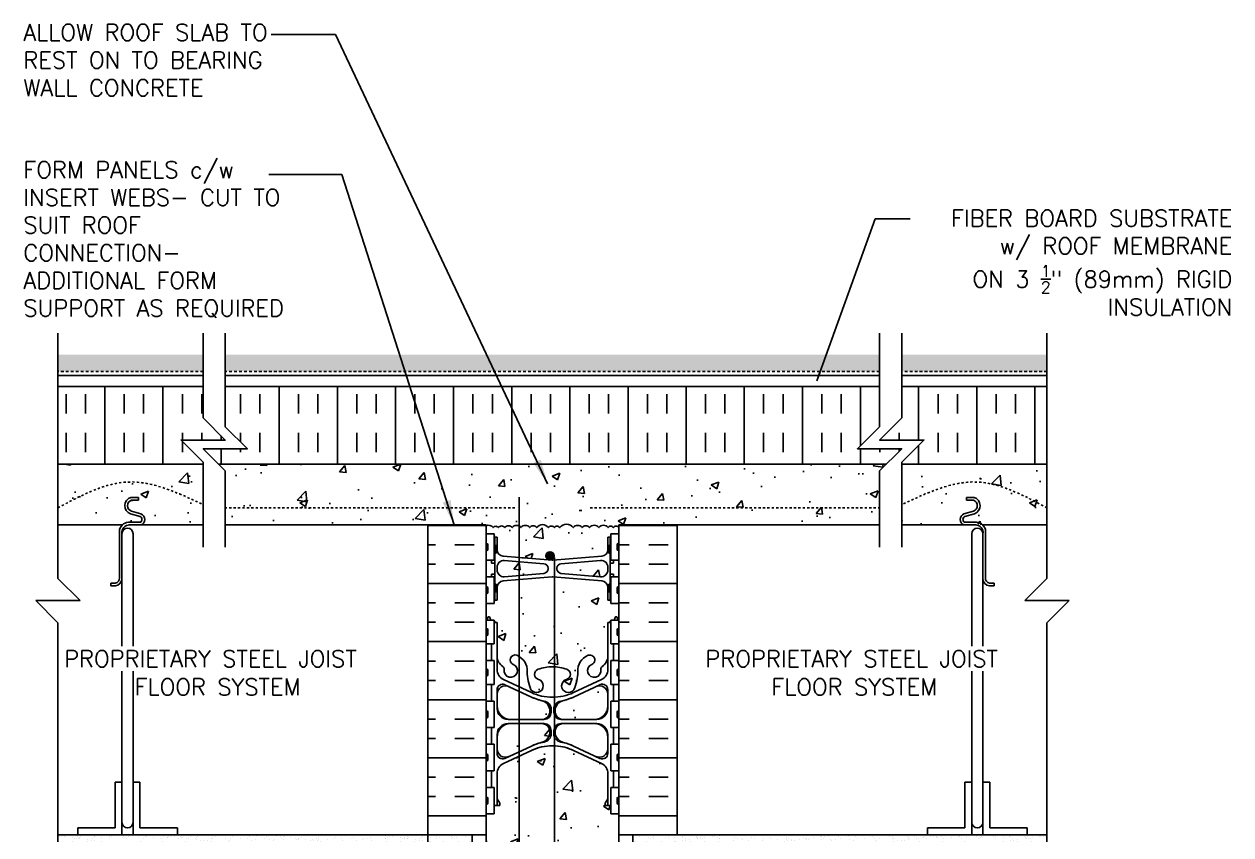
# Model space of a CAD drawing. Header units: inches. Extents: x 97.2 to 151.8, y 83.5 to 162.2.
# Drawn here: x 97.2 to 151.7, y 125.6 to 162.2 of the extents above; entities that cross this region are included whole.
import ezdxf
from ezdxf.enums import TextEntityAlignment as Align

# ---------------------------------------------------------------- set-up
doc = ezdxf.new("R2010")
doc.units = ezdxf.units.IN
doc.header["$LTSCALE"] = 0.5
doc.header["$MEASUREMENT"] = 0
doc.linetypes.add('DASHED2', pattern=[0.375, 0.25, -0.125])
doc.linetypes.add('HIDDEN2', pattern=[0.1875, 0.125, -0.0625])
for name, color, linetype in [('HATCH', 12, 'Continuous'), ('line25', 2, 'Continuous'), ('LINE3', 3, 'Continuous'), ('LINE50', 5, 'Continuous'), ('LINE9', 9, 'Continuous'), ('TEXT', 4, 'Continuous')]:
    doc.layers.add(name, color=color, linetype=linetype)
doc.styles.add('DIM', font='romans.shx', dxfattribs={"width": 0.7})
doc.styles.add('ROMANS', font='romans.shx', dxfattribs={"height": 0.75})
doc.dimstyles.new('ext_12', dxfattribs={"dimscale": 12, "dimtxt": 0.075, "dimasz": 0.09375, "dimexe": 0.09375, "dimexo": 0.0625, "dimgap": 0.0625, "dimtad": 1, "dimdec": 1, "dimzin": 2, "dimdsep": 46, "dimlunit": 4, "dimtxsty": 'DIM', "dimcen": 0.09, "dimdle": 0.09375, "dimclrt": 4, "dimadec": 0, "dimazin": 0, "dimtfac": 1, "dimtdec": 1, "dimtmove": 2, "dimatfit": 3, "dimfxl": 1, "dimfrac": 2, "dimtolj": 1, "dimtzin": 0, "dimarcsym": 0})

msp = doc.modelspace()

# ---------------------------------------------------------------- hatches: boundary and pattern name
at = {"layer": 'HATCH'}
h = msp.add_hatch(dxfattribs=at)
h.set_pattern_fill('GRAVEL', color=256, style=0)
h.set_pattern_definition([(228.0128, (0.72, 1), (-7.999998232, -9.000001342), [0.134536, -13.319088]), (184.9697, (0.63, 0.9), (12.0000010515, 0.999991307), [0.230868, -22.855925]), (132.5104, (0.4, 0.88), (9.999990718, -11.000008674), [0.162788, -16.116032]), (267.2737, (0.01, 0.63), (0.999996018, 20.000000295), [0.210238, -20.813558]), (292.8337, (0, 0.42), (-5.000009905, 11.999996412), [0.206155, -20.409373]), (357.2737, (0.08, 0.23), (-20.000000295, 0.999996018), [0.210238, -20.813558]), (37.6942, (0.29, 0.22), (-13.0000073456, -9.999990405), [0.278029, -27.524849]), (72.2553, (0.51, 0.39), (7.000010763, 21.999996231), [0.262488, -25.986321]), (121.4296, (0.59, 0.64), (-8.000008234, 12.999995036), [0.21095, -20.884073]), (175.2364, (0.48, 0.82), (11.000000946, -0.999991533), [0.240832, -11.800763]), (222.3974, (0.24, 0.84), (-12.000007351, -10.999992082), [0.311448, -30.833375]), (138.8141, (1, 0.62), (-7.000002947, 5.999997313), [0.106301, -10.523844]), (171.4692, (0.92, 0.69), (12.999998285, -2.00000791), [0.202237, -20.021511]), (225, (0.72, 0.72), (-1e-16, -1.0000003), [0.141421, -1.272792]), (203.1986, (0.65, 0.84), (4.99999973, 2.000001325), [0.076158, -7.539615]), (291.8014, (0.58, 0.81), (-0.99999991, 3.00000027), [0.107703, -5.277462]), (30.9638, (0.62, 0.71), (2.99999802, 2.00000248), [0.174929, -5.656023]), (161.5651, (0.77, 0.8), (2.00000043, -0.9999984), [0.126491, -3.035787]), (16.3895, (0, 0.81), (10.000002198, 2.99999271), [0.1772, -17.542845]), (70.3462, (0.17, 0.86), (-3.999995247, -11.000002136), [0.148661, -14.717408]), (293.1986, (0.77, 1), (-2.000001325, 4.99999973), [0.152315, -7.463458]), (343.6105, (0.83, 0.86), (-10.000002198, 2.99999271), [0.1772, -17.542845]), (339.444, (0, 0.19), (-5.000001845, 1.999995996), [0.17088, -8.373124]), (294.7751, (0.16, 0.13), (-4.99999219, 11.000003422), [0.143178, -14.174643]), (66.8014, (0.78, 0), (2.000001325, 4.99999973), [0.152315, -7.463458]), (17.354, (0.84, 0.14), (-13.000002019, -3.999994502), [0.167631, -16.595424]), (69.444, (0.29, 0), (-1.999995996, -5.000001845), [0.08544, -8.458564]), (101.3099, (0.72, 0), (-0.99999763, 4.00000075), [0.05099, -5.048029]), (165.9638, (0.71, 0.05), (3.00000055, -0.99999806), [0.206155, -3.91695]), (186.009, (0.51, 0.1), (9.999999751, 0.999999317), [0.19105, -18.913923]), (303.6901, (0.62, 0.62), (-1.00000133, 1.99999956), [0.144222, -3.461329]), (353.1572, (0.7, 0.5), (16.9999993655, -2.000007998), [0.251794, -24.927563]), (60.9454, (0.95, 0.47), (-4.000000027, -7.000000385), [0.102956, -10.192674]), (90, (1, 0.56), (-1, 1), [0.06, -0.94]), (120.2564, (0.49, 0.13), (3.999994887, -7.000002456), [0.138924, -13.75352]), (48.0128, (0.42, 0.25), (7.999998232, 9.000001342), [0.269072, -13.184552]), (0, (0.6, 0.45), (1, 1), [0.26, -0.74]), (325.3048, (0.86, 0.45), (-9.999994259, 7.00000861), [0.158114, -15.653274]), (254.0546, (0.99, 0.36), (-0.99999989, -4.00000013), [0.145602, -7.134508]), (207.646, (0.95, 0.22), (-18.999995807, -10.000007713), [0.237065, -23.469474]), (175.4261, (0.74, 0.11), (-13.000000558, 0.999994801), [0.250799, -24.829074])])
h.paths.add_polyline_path([(143.373, 147.258), (136.813, 147.258), (136.813, 146.508), (143.373, 146.508)])
h.paths.add_polyline_path([(135.813, 147.258), (106.268, 147.258), (106.268, 146.508), (135.813, 146.508)])
h.paths.add_polyline_path([(105.268, 147.258), (98.708, 147.258), (98.708, 146.508), (105.268, 146.508)])
h = msp.add_hatch(dxfattribs=at)
h.set_pattern_fill('INSUL', color=256, scale=7, angle=90, style=0)
h.set_pattern_definition([(90, (113.9504, 144.609), (-2.625, 2e-16), []), (90, (113.0754, 144.609), (-2.625, 2e-16), [0.875, -0.875]), (90, (112.2004, 144.609), (-2.625, 2e-16), [0.875, -0.875])])
h.paths.add_polyline_path([(135.813, 145.82), (106.268, 145.82), (106.268, 144.012), (107.268, 143.012), (105.268, 143.012), (105.96, 142.32), (136.121, 142.32), (136.813, 143.012), (134.813, 143.012), (135.813, 144.012)])
h.paths.add_polyline_path([(105.268, 145.82), (98.708, 145.82), (98.708, 142.32), (105.268, 142.32), (105.268, 142.407), (104.268, 143.407), (106.268, 143.407), (105.268, 144.407)])
h.paths.add_polyline_path([(136.813, 142.407), (136.813, 142.32), (143.373, 142.32), (143.373, 145.82), (136.813, 145.82), (136.813, 144.407), (135.813, 143.407), (137.813, 143.407)])
h = msp.add_hatch(dxfattribs=at)
h.set_pattern_fill('AR-CONC', color=256, scale=0.5)
h.paths.add_polyline_path([(135.813, 142.012), (136.121, 142.32), (105.96, 142.32), (106.268, 142.012), (106.268, 139.57), (118.041, 139.57), (118.041, 139.532, -0.372632), (118.362, 139.451, -0.520567), (118.593, 139.451, -0.520567), (118.895, 139.451, -0.520567), (119.223, 139.451, -0.520567), (119.619, 139.451, -0.520567), (120.016, 139.451, -0.520567), (120.327, 139.451, -0.520567), (120.851, 139.451, -0.520567), (121.128, 139.451, -0.520567), (121.374, 139.451, -0.520567), (121.982, 139.451, -0.520567), (122.379, 139.451, -0.520567), (122.717, 139.451, -0.520567), (123.138, 139.451, -0.520567), (123.549, 139.451, -0.520567), (123.791, 139.451, -0.520567), (124.041, 139.451), (124.041, 139.57), (135.813, 139.57)])
h.paths.add_polyline_path([(123.541, 138.46), (123.541, 139.02), (123.641, 139.02, -0.327813), (123.676, 139.068), (123.676, 139.175), (124.041, 139.175), (124.041, 139.451, 0.520567), (123.791, 139.451, 0.520567), (123.549, 139.451, 0.520567), (123.138, 139.451, 0.520567), (122.717, 139.451, 0.520567), (122.379, 139.451, 0.520567), (121.982, 139.451, 0.520567), (121.374, 139.451, 0.520567), (121.128, 139.451, 0.520567), (120.851, 139.451, 0.520567), (120.327, 139.451, 0.520567), (120.016, 139.451, 0.520567), (119.619, 139.451, 0.520567), (119.223, 139.451, 0.520567), (118.895, 139.451, 0.520567), (118.593, 139.451, 0.520567), (118.362, 139.451, 0.372632), (118.041, 139.532), (118.041, 139.175), (118.406, 139.175), (118.406, 139.068, -0.327813), (118.441, 139.02), (118.541, 139.02), (118.541, 138.46, 0.390098), (118.816, 138.161), (121.024, 137.977, 0.04154), (121.057, 137.977), (123.265, 138.161, 0.390098)])
h.paths.add_polyline_path([(120.841, 137.583), (120.841, 137.618, 0.390098), (120.657, 137.817), (118.865, 137.966, 0.438748), (118.541, 137.667), (118.541, 137.533, 0.438748), (118.865, 137.234), (120.657, 137.383, 0.390098)])
h.paths.add_polyline_path([(123.541, 137.667, 0.438748), (123.216, 137.966), (121.424, 137.817, 0.390098), (121.241, 137.618), (121.241, 137.583, 0.390098), (121.424, 137.383), (123.216, 137.234, 0.438748), (123.541, 137.533)])
h.paths.add_polyline_path([(124.041, 136.025), (123.676, 136.025), (123.676, 136.133, -0.327813), (123.641, 136.18), (123.541, 136.18), (123.541, 136.741, 0.390098), (123.265, 137.04), (121.057, 137.224, 0.04154), (121.024, 137.224), (118.816, 137.04, 0.390098), (118.541, 136.741), (118.541, 136.18), (118.441, 136.18, -0.327813), (118.406, 136.133), (118.406, 136.025), (118.041, 136.025), (118.041, 135.275), (118.078, 135.275), (118.116, 135.392, -0.6), (118.216, 135.392), (118.253, 135.275), (118.406, 135.275), (118.406, 135.239, -0.327813), (118.441, 135.192), (118.441, 135.162), (118.541, 135.162), (118.541, 133.646, 0.258958), (118.8, 133.18, -0.31131), (118.856, 133.049, 2.127293), (119.269, 133.274, -1), (119.432, 133.682, -0.325306), (119.899, 132.94, 0.10488), (120.071, 132.128, 1.422913), (120.405, 132.596, -0.735593), (120.392, 133.054, -0.082755), (121.041, 133.162, -0.082755), (121.689, 133.054, -0.735593), (121.676, 132.596, 1.422913), (122.01, 132.128, 0.10488), (122.182, 132.94, -0.325306), (122.649, 133.682, -1), (122.812, 133.274, 2.127293), (123.225, 133.049, -0.31131), (123.281, 133.18, 0.258958), (123.541, 133.646), (123.541, 135.162), (123.641, 135.162), (123.641, 135.192, -0.327813), (123.676, 135.239), (123.676, 135.275), (123.828, 135.275), (123.866, 135.392, -0.6), (123.966, 135.392), (124.003, 135.275), (124.041, 135.275)])
h.paths.add_polyline_path([(124.041, 126.515), (123.676, 126.515), (123.676, 126.89), (123.421, 126.89), (123.421, 127.003), (123.541, 127.203), (123.541, 128.344, 0.291097), (123.253, 128.796), (121.994, 129.385, 0.093369), (121.187, 129.593, 0.016332), (121.041, 129.597, 0.109869), (120.087, 129.385), (118.829, 128.796, 0.291097), (118.541, 128.344), (118.541, 127.203), (118.661, 127.003), (118.661, 126.89), (118.406, 126.89), (118.406, 126.515), (118.041, 126.515), (118.041, 124.82), (118.041, 122.731, 0.064398), (118.151, 122.665), (118.241, 122.665), (118.241, 122.624, -0.249069), (118.351, 122.417), (118.351, 122.349, -0.414214), (118.288, 122.287), (118.241, 122.287), (118.241, 122.217), (118.346, 122.217, 0.10046), (118.739, 122.274, -0.601435), (118.859, 122.169, 2.182095), (119.269, 122.382, -1), (119.432, 122.79, -0.24438), (119.881, 122.27, 0.053157), (120.047, 121.655, 0.223253), (120.247, 121.491), (120.266, 121.486, 0.955472), (120.405, 122.08, -0.735593), (120.392, 122.538, -0.082755), (121.041, 122.646, -0.082755), (121.689, 122.538, -0.735593), (121.676, 122.08, 0.955472), (121.815, 121.486), (121.834, 121.491, 0.223253), (122.035, 121.655, 0.053157), (122.2, 122.27, -0.24438), (122.649, 122.79, -1), (122.812, 122.382, 2.182095), (123.222, 122.169, -0.601435), (123.342, 122.274, 0.10046), (123.736, 122.217), (123.841, 122.217), (123.841, 122.287), (123.793, 122.287, -0.414214), (123.731, 122.349), (123.731, 122.417, -0.249069), (123.841, 122.624), (123.841, 122.665), (123.931, 122.665, 0.064398), (124.041, 122.731), (124.041, 124.82)])
h.paths.add_polyline_path([(120.926, 130.227, 0.413582), (120.551, 130.602), (119.166, 130.602, 0.414214), (118.541, 129.977), (118.541, 129.45, 0.549071), (119.075, 129.11), (120.087, 129.584, -0.053094), (120.537, 129.739, 0.350119)])
h.paths.add_polyline_path([(120.926, 131.156, 0.350119), (120.537, 131.644, -0.053094), (120.087, 131.799), (119.075, 132.273, 0.549071), (118.541, 131.933), (118.541, 131.407, 0.414214), (119.166, 130.782), (120.551, 130.782, 0.085652), (120.676, 130.803, 0.316711)])
h.paths.add_polyline_path([(123.541, 131.407), (123.541, 131.933, 0.549071), (123.007, 132.273), (121.994, 131.799, -0.051645), (121.556, 131.647, -0.001445), (121.544, 131.644, 0.350119), (121.156, 131.156, 0.413582), (121.531, 130.782), (122.916, 130.782, 0.414214)])
edge = h.paths.add_edge_path()
edge.add_line((105.268, 142.32), (98.708, 142.32))
edge.add_line((98.708, 142.32), (98.708, 140.343))
edge.add_spline(control_points=[(98.708, 140.343), (99.76, 140.907), (101.913, 142.061), (104.132, 141.022), (105.268, 140.49)], knot_values=[0, 0, 0, 0, 3.379125, 6.918479, 6.918479, 6.918479, 6.918479], degree=3, periodic=0)
edge.add_line((105.268, 140.49), (105.268, 142.32))
h = msp.add_hatch(dxfattribs=at)
h.set_pattern_fill('AR-CONC', color=256, scale=0.5)
edge = h.paths.add_edge_path()
edge.add_spline(control_points=[(143.373, 140.343), (142.322, 140.907), (140.168, 142.061), (137.949, 141.022), (136.813, 140.49)], knot_values=[0, 0, 0, 0, 3.379125, 6.918479, 6.918479, 6.918479, 6.918479], degree=3, periodic=0)
edge.add_line((136.813, 140.49), (136.813, 139.57))
edge.add_line((136.813, 139.57), (137.211, 139.57))
edge.add_line((137.211, 139.57), (139.622, 139.57))
edge.add_arc((139.721, 139.82), 0.269, 111.5979, 248.4021, ccw=False)
edge.add_line((139.622, 140.07), (140.056, 140.193))
edge.add_arc((139.959, 140.443), 0.268, 291.22, 428.78)
edge.add_line((140.056, 140.693), (139.733, 140.693))
edge.add_line((139.733, 140.693), (139.733, 140.818))
edge.add_line((139.733, 140.818), (140.077, 140.818))
edge.add_arc((139.959, 140.443), 0.393, -69.7322, 72.5069, ccw=False)
edge.add_line((140.095, 140.074), (139.663, 139.952))
edge.add_arc((139.721, 139.82), 0.144, 113.7456, 240.3185)
edge.add_line((139.65, 139.695), (140.118, 139.695))
edge.add_arc((140.147, 139.234), 0.463, 46.7137, 93.5654, ccw=False)
edge.add_line((140.464, 139.57), (143.373, 139.57))
edge.add_line((143.373, 139.57), (143.373, 140.343))
edge = h.paths.add_edge_path()
edge.add_line((143.373, 142.32), (136.813, 142.32))
edge.add_line((136.813, 142.32), (136.813, 140.49))
edge.add_spline(control_points=[(136.813, 140.49), (137.949, 141.022), (140.168, 142.061), (142.322, 140.907), (143.373, 140.343)], knot_values=[0, 0, 0, 0, 3.539354, 6.918479, 6.918479, 6.918479, 6.918479], degree=3, periodic=0)
edge.add_line((143.373, 140.343), (143.373, 142.32))
h = msp.add_hatch(dxfattribs=at)
h.set_pattern_fill('AR-CONC', color=256, scale=0.5)
edge = h.paths.add_edge_path()
edge.add_line((102.418, 139.952), (101.986, 140.074))
edge.add_arc((102.122, 140.443), 0.393, 107.4931, 249.7322, ccw=False)
edge.add_line((102.004, 140.818), (102.348, 140.818))
edge.add_line((102.348, 140.818), (102.348, 140.693))
edge.add_line((102.348, 140.693), (102.025, 140.693))
edge.add_arc((102.122, 140.443), 0.268, 111.22, 248.78)
edge.add_line((102.025, 140.193), (102.459, 140.07))
edge.add_arc((102.36, 139.82), 0.269, -68.4021, 68.4021, ccw=False)
edge.add_line((102.459, 139.57), (105.268, 139.57))
edge.add_line((105.268, 139.57), (105.268, 140.49))
edge.add_spline(control_points=[(105.268, 140.49), (104.132, 141.022), (101.913, 142.061), (99.76, 140.907), (98.708, 140.343)], knot_values=[0, 0, 0, 0, 3.539354, 6.918479, 6.918479, 6.918479, 6.918479], degree=3, periodic=0)
edge.add_line((98.708, 140.343), (98.708, 139.57))
edge.add_line((98.708, 139.57), (101.617, 139.57))
edge.add_arc((101.934, 139.234), 0.463, 86.4346, 133.2863, ccw=False)
edge.add_line((101.963, 139.695), (102.431, 139.695))
edge.add_arc((102.36, 139.82), 0.144, 299.6815, 426.2544)
h = msp.add_hatch(dxfattribs=at)
h.set_pattern_fill('INSUL', color=256, scale=7, style=0)
h.set_pattern_definition([(0, (125.384, 134.2978), (0, 2.625), []), (0, (125.384, 135.1728), (0, 2.625), [0.875, -0.875]), (0, (125.384, 136.0478), (0, 2.625), [0.875, -0.875])])
h.paths.add_polyline_path([(126.666, 139.57), (124.041, 139.57), (124.041, 125.57), (126.666, 125.57)])
h.paths.add_polyline_path([(115.416, 125.57), (118.041, 125.57), (118.041, 139.57), (115.416, 139.57)])
h.paths.add_polyline_path([(115.853, 125.07), (115.416, 125.07), (115.416, 124.82), (115.853, 124.82)])
h.paths.add_polyline_path([(118.041, 125.07), (117.353, 125.07), (117.353, 124.82), (118.041, 124.82)])
h = msp.add_hatch(dxfattribs=at)
h.set_pattern_fill('AR-SAND', color=256, scale=0.25, style=0)
h.set_pattern_definition([(142.5, (179.7375, 32.0135), (0.0157483, 0.481706), [0, -0.38, 0, -0.425, 0, -0.40625]), (172.5, (179.7375, 32.0135), (-0.4424442, 0.7055365), [0, -0.205, 0, -0.3425, 0, -0.13125]), (212.5, (180.045, 32.0135), (-0.7785355, 0.0014148), [0, -0.125, 0, -0.45, 0, -0.5875]), (222.5, (180.045, 32.0135), (-0.7515317, 0.219419), [0, -0.0625, 0, -0.295, 0, -0.3375])])
h.paths.add_polyline_path([(98.708, 125.07), (98.708, 125.57), (117.416, 125.57), (117.416, 125.07)])
h = msp.add_hatch(dxfattribs=at)
h.set_pattern_fill('AR-SAND', color=256, scale=0.25, style=0)
h.set_pattern_definition([(37.5, (62.34362, 32.0135), (-0.0157483, 0.481706), [0, -0.38, 0, -0.425, 0, -0.40625]), (7.5, (62.3436, 32.0135), (0.4424442, 0.7055365), [0, -0.205, 0, -0.3425, 0, -0.13125]), (327.5, (62.03612, 32.0135), (0.7785355, 0.0014148), [0, -0.125, 0, -0.45, 0, -0.5875]), (317.5, (62.0361, 32.0135), (0.7515317, 0.219419), [0, -0.0625, 0, -0.295, 0, -0.3375])])
h.paths.add_polyline_path([(143.373, 125.07), (143.373, 125.57), (124.666, 125.57), (124.666, 125.07)])
at = {"layer": 'LINE3'}
h = msp.add_hatch(color=256, dxfattribs=at)
h.paths.add_polyline_path([(121.113, 138.21, 0.831395), (120.744, 138.21)])
h.paths.add_polyline_path([(121.116, 138.176, 0.045935), (121.113, 138.21), (120.744, 138.21, 0.045935), (120.741, 138.176, 1)])

# ---------------------------------------------------------------- linework, layer by layer
at = {"layer": 'HATCH'}
msp.add_lwpolyline([(118.041, 139.532, -0.372632), (118.362, 139.451, -0.520567), (118.593, 139.451, -0.520567), (118.895, 139.451, -0.520567), (119.223, 139.451, -0.520567), (119.619, 139.451, -0.520567), (120.016, 139.451, -0.520567), (120.327, 139.451, -0.520567), (120.851, 139.451, -0.520567), (121.128, 139.451, -0.520567), (121.374, 139.451, -0.520567), (121.982, 139.451, -0.520567), (122.379, 139.451, -0.520567), (122.717, 139.451, -0.520567), (123.138, 139.451, -0.520567), (123.549, 139.451, -0.520567), (123.791, 139.451, -0.520567), (124.041, 139.451)], format="xyb", dxfattribs=at)
at = {"layer": 'line25'}
for p, q in [((98.708, 142.32), (105.268, 142.32)), ((105.96, 142.32), (136.121, 142.32)), ((136.813, 142.32), (143.373, 142.32)), ((136.813, 142.32), (137.211, 142.32)), ((102.004, 140.818), (102.348, 140.818)), ((102.025, 140.693), (102.348, 140.693)), ((102.348, 140.818), (102.348, 140.693)), ((140.077, 140.818), (139.733, 140.818)), ((139.733, 140.818), (139.733, 140.693)), ((140.056, 140.693), (139.733, 140.693)), ((102.425, 139.95), (101.986, 140.074)), ((102.459, 140.07), (102.025, 140.193)), ((139.622, 140.07), (140.056, 140.193)), ((139.656, 139.95), (140.095, 140.074)), ((101.617, 139.57), (98.708, 139.57)), ((105.263, 139.57), (101.91, 139.57)), ((101.959, 139.695), (102.431, 139.695)), ((101.959, 139.57), (102.459, 139.57)), ((105.268, 139.57), (104.87, 139.57)), ((118.041, 139.57), (106.268, 139.57)), ((118.041, 139.57), (118.041, 124.82)), ((124.041, 139.57), (124.041, 124.82)), ((124.041, 139.57), (135.813, 139.57)), ((136.813, 139.57), (137.211, 139.57)), ((136.818, 139.57), (140.172, 139.57)), ((140.122, 139.57), (139.622, 139.57)), ((140.122, 139.695), (139.65, 139.695)), ((140.464, 139.57), (143.373, 139.57)), ((101.491, 137.161), (101.491, 139.367)), ((101.601, 139.176), (101.601, 134.091)), ((102.101, 139.176), (102.101, 134.091)), ((118.041, 139.175), (118.406, 139.175)), ((118.406, 137.975), (118.406, 139.175)), ((124.041, 139.175), (123.676, 139.175)), ((123.676, 137.975), (123.676, 139.175)), ((139.98, 139.176), (139.98, 134.091)), ((140.48, 139.176), (140.48, 134.091)), ((140.59, 137.161), (140.59, 139.367)), ((118.041, 137.975), (118.406, 137.975)), ((124.041, 137.975), (123.676, 137.975)), ((101.299, 136.944), (101.096, 136.944)), ((101.096, 136.944), (101.096, 136.819)), ((101.096, 136.819), (101.31, 136.819)), ((118.041, 137.225), (118.406, 137.225)), ((118.406, 136.025), (118.406, 137.225)), ((123.676, 136.025), (123.676, 137.225)), ((124.041, 137.225), (123.676, 137.225)), ((140.985, 136.819), (140.771, 136.819)), ((140.782, 136.944), (140.985, 136.944)), ((140.985, 136.944), (140.985, 136.819)), ((118.041, 136.025), (118.406, 136.025)), ((124.041, 136.025), (123.676, 136.025)), ((118.041, 135.275), (118.406, 135.275)), ((118.406, 135.275), (118.406, 134.195)), ((124.041, 135.275), (123.676, 135.275)), ((123.676, 135.275), (123.676, 134.195)), ((118.041, 134.195), (118.406, 134.195)), ((124.041, 134.195), (123.676, 134.195)), ((101.601, 132.966), (101.601, 126.133)), ((102.101, 132.966), (102.101, 126.133)), ((118.041, 133.445), (118.406, 133.445)), ((118.406, 132.365), (118.406, 133.445)), ((124.041, 133.445), (123.676, 133.445)), ((123.676, 132.365), (123.676, 133.445)), ((139.98, 132.966), (139.98, 126.133)), ((140.48, 132.966), (140.48, 126.133)), ((118.041, 132.365), (118.406, 132.365)), ((124.041, 132.365), (123.676, 132.365)), ((118.041, 131.615), (118.406, 131.615)), ((118.406, 131.615), (118.406, 130.415)), ((124.041, 131.615), (123.676, 131.615)), ((123.676, 131.615), (123.676, 130.415)), ((118.041, 130.415), (118.406, 130.415)), ((124.041, 130.415), (123.676, 130.415)), ((118.041, 129.665), (118.406, 129.665)), ((118.406, 129.665), (118.406, 128.465)), ((123.676, 129.665), (123.676, 128.465)), ((124.041, 129.665), (123.676, 129.665)), ((118.041, 128.465), (118.406, 128.465)), ((124.041, 128.465), (123.676, 128.465)), ((101.601, 127.945), (101.289, 127.945)), ((101.289, 125.883), (101.289, 127.945)), ((101.601, 125.57), (101.601, 127.945)), ((102.101, 127.945), (102.101, 125.57)), ((102.101, 127.945), (102.414, 127.945)), ((102.101, 125.57), (102.101, 127.945)), ((102.414, 125.883), (102.414, 127.945)), ((118.041, 127.715), (118.406, 127.715)), ((118.406, 127.715), (118.406, 126.515)), ((124.041, 127.715), (123.676, 127.715)), ((123.676, 127.715), (123.676, 126.515)), ((139.98, 127.945), (139.667, 127.945)), ((139.667, 125.883), (139.667, 127.945)), ((139.98, 127.945), (139.98, 125.57)), ((139.98, 125.57), (139.98, 127.945)), ((140.48, 127.945), (140.792, 127.945)), ((140.48, 125.57), (140.48, 127.945)), ((140.792, 125.883), (140.792, 127.945)), ((118.041, 126.515), (118.406, 126.515)), ((124.041, 126.515), (123.676, 126.515)), ((99.601, 125.883), (101.289, 125.883)), ((99.601, 125.57), (99.601, 125.883)), ((104.101, 125.883), (102.414, 125.883)), ((104.101, 125.57), (104.101, 125.883)), ((137.98, 125.57), (137.98, 125.883)), ((137.98, 125.883), (139.667, 125.883)), ((142.48, 125.883), (140.792, 125.883)), ((142.48, 125.57), (142.48, 125.883)), ((101.601, 125.57), (99.601, 125.57)), ((102.101, 125.57), (104.101, 125.57)), ((117.416, 125.07), (117.416, 125.57)), ((124.666, 125.07), (124.666, 125.57)), ((139.98, 125.57), (137.98, 125.57)), ((140.48, 125.57), (142.48, 125.57))]:
    msp.add_line(p, q, dxfattribs=at)
for points in [[(105.268, 145.82), (98.708, 145.82)], [(135.813, 145.82), (106.268, 145.82)], [(143.373, 145.82), (136.813, 145.82)]]:
    msp.add_lwpolyline(points, dxfattribs=at)
for centre, radius, start, end in [((102.122, 140.443), 0.393, 107.4931, 249.7322), ((102.122, 140.443), 0.268, 111.22, 248.78), ((139.959, 140.443), 0.268, 291.22, 68.78), ((139.959, 140.443), 0.393, 290.2678, 72.5069), ((102.36, 139.82), 0.269, 291.5979, 68.4021), ((139.721, 139.82), 0.269, 111.5979, 248.4021), ((101.934, 139.234), 0.463, 85.8264, 163.2426), ((101.934, 139.234), 0.338, 85.8264, 189.868), ((102.36, 139.82), 0.144, 299.6815, 68.4021), ((139.721, 139.82), 0.144, 111.5979, 240.3185), ((140.147, 139.234), 0.463, 16.7574, 94.1736), ((140.147, 139.234), 0.338, 350.132, 94.1736), ((101.851, 139.174), 0.25, 0.4466, 179.5534), ((140.23, 139.174), 0.25, 0.4466, 179.5534), ((101.26, 137.172), 0.231, 279.8081, 2.8779), ((101.254, 137.163), 0.348, 279.1141, 354.7418), ((140.827, 137.163), 0.348, 185.2582, 260.8859), ((140.821, 137.172), 0.231, 177.1221, 260.1919), ((101.851, 126.135), 0.25, 180.4466, 359.5534), ((140.23, 126.135), 0.25, 180.4466, 359.5534)]:
    msp.add_arc(centre, radius, start, end, dxfattribs=at)
at = {"layer": 'LINE3'}
for p, q in [((119.541, 140.82), (119.541, 115.901)), ((121.14, 138.094), (121.14, 105.92))]:
    msp.add_line(p, q, dxfattribs=at)
msp.add_circle((120.928, 138.176), 0.188, dxfattribs=at)
at = {"layer": 'LINE50', "color": 9, "linetype": 'DASHED2'}
for p, q in [((105.268, 146.508), (98.708, 146.508)), ((135.813, 146.508), (106.268, 146.508)), ((143.373, 146.508), (136.813, 146.508))]:
    msp.add_line(p, q, dxfattribs=at)
at = {"layer": 'LINE50'}
for p, q in [((115.416, 124.82), (115.416, 139.57)), ((126.666, 125.57), (126.666, 139.57))]:
    msp.add_line(p, q, dxfattribs=at)
at = {"layer": 'LINE9'}
for p, q in [((98.708, 137.156), (98.708, 148.241)), ((143.373, 137.156), (143.373, 148.241)), ((118.441, 136.18), (118.441, 139.02)), ((118.441, 139.02), (118.541, 139.02)), ((118.441, 139), (118.441, 139)), ((118.541, 139.02), (118.541, 138.46)), ((123.641, 139.02), (123.541, 139.02)), ((123.541, 139.02), (123.541, 138.46)), ((123.641, 136.18), (123.641, 139.02)), ((123.641, 139), (123.641, 139)), ((118.041, 138.465), (118.041, 138.685)), ((118.041, 138.63), (118.041, 138.63)), ((118.041, 138.52), (118.041, 138.52)), ((118.081, 138.725), (118.081, 138.725)), ((118.081, 138.425), (118.081, 138.425)), ((118.121, 138.465), (118.121, 138.685)), ((118.441, 138.65), (118.491, 138.65)), ((118.491, 138.65), (118.491, 138.3)), ((123.591, 138.65), (123.591, 138.3)), ((123.641, 138.65), (123.591, 138.65)), ((123.961, 138.688), (123.961, 138.468)), ((124.001, 138.428), (124.001, 138.428)), ((124.041, 138.688), (124.041, 138.468)), ((124.041, 138.633), (124.041, 138.633)), ((124.041, 138.523), (124.041, 138.523)), ((118.041, 137.225), (118.041, 137.975)), ((118.291, 137.975), (118.291, 137.85)), ((118.441, 138.3), (118.491, 138.3)), ((121.024, 137.977), (118.816, 138.161)), ((120.657, 137.817), (118.865, 137.966)), ((121.057, 137.977), (123.265, 138.161)), ((121.424, 137.817), (123.216, 137.966)), ((123.641, 138.3), (123.591, 138.3)), ((123.791, 137.975), (123.791, 137.85)), ((124.041, 137.225), (124.041, 137.975)), ((118.291, 137.35), (118.291, 137.225)), ((118.541, 137.667), (118.541, 137.533)), ((120.657, 137.383), (118.865, 137.234)), ((120.841, 137.618), (120.841, 137.583)), ((121.241, 137.618), (121.241, 137.583)), ((121.424, 137.383), (123.216, 137.234)), ((123.541, 137.533), (123.541, 137.667)), ((123.791, 137.35), (123.791, 137.225)), ((98.708, 137.156), (99.708, 136.156)), ((118.441, 136.9), (118.491, 136.9)), ((118.491, 136.9), (118.491, 136.55)), ((121.024, 137.224), (118.816, 137.04)), ((121.057, 137.224), (123.265, 137.04)), ((123.641, 136.9), (123.591, 136.9)), ((123.591, 136.9), (123.591, 136.55)), ((143.373, 137.156), (142.373, 136.156)), ((118.041, 136.515), (118.041, 136.735)), ((118.041, 136.68), (118.041, 136.68)), ((118.041, 136.57), (118.041, 136.57)), ((118.081, 136.775), (118.081, 136.775)), ((118.081, 136.475), (118.081, 136.475)), ((118.121, 136.515), (118.121, 136.735)), ((118.441, 136.55), (118.491, 136.55)), ((118.541, 136.741), (118.541, 136.18)), ((123.541, 136.741), (123.541, 136.18)), ((123.641, 136.55), (123.591, 136.55)), ((123.961, 136.735), (123.961, 136.515)), ((124.001, 136.475), (124.001, 136.475)), ((124.041, 136.735), (124.041, 136.515)), ((124.041, 136.68), (124.041, 136.68)), ((124.041, 136.57), (124.041, 136.57)), ((97.708, 136.156), (98.708, 135.156)), ((99.708, 136.156), (97.708, 136.156)), ((118.441, 136.18), (118.541, 136.18)), ((123.641, 136.18), (123.541, 136.18)), ((142.373, 136.156), (144.373, 136.156)), ((144.373, 136.156), (143.373, 135.156)), ((98.708, 135.156), (98.708, 124.07)), ((118.078, 135.275), (118.116, 135.392)), ((118.253, 135.275), (118.216, 135.392)), ((118.441, 135.192), (118.441, 135.162)), ((118.441, 135.192), (118.441, 135.192)), ((118.441, 135.162), (118.541, 135.162)), ((118.541, 133.04), (118.541, 135.162)), ((123.641, 135.162), (123.541, 135.162)), ((123.541, 133.04), (123.541, 135.162)), ((123.641, 135.192), (123.641, 135.162)), ((123.641, 135.192), (123.641, 135.192)), ((123.828, 135.275), (123.866, 135.392)), ((124.003, 135.275), (123.966, 135.392)), ((143.373, 135.156), (143.373, 124.07)), ((118.041, 134.625), (118.041, 134.845)), ((118.041, 134.79), (118.041, 134.79)), ((118.041, 134.68), (118.041, 134.68)), ((118.081, 134.885), (118.081, 134.885)), ((118.121, 134.625), (118.121, 134.845)), ((123.961, 134.845), (123.961, 134.625)), ((124.041, 134.845), (124.041, 134.625)), ((124.041, 134.79), (124.041, 134.79)), ((124.041, 134.68), (124.041, 134.68)), ((118.081, 134.585), (118.081, 134.585)), ((123.791, 134.195), (123.791, 133.445)), ((124.001, 134.585), (124.001, 134.585)), ((118.041, 132.795), (118.041, 133.015)), ((118.081, 133.055), (118.081, 133.055)), ((118.121, 132.795), (118.121, 133.015)), ((123.961, 133.015), (123.961, 132.795)), ((124.041, 133.015), (124.041, 132.795)), ((118.041, 132.96), (118.041, 132.96)), ((118.041, 132.85), (118.041, 132.85)), ((118.081, 132.755), (118.081, 132.755)), ((120.087, 131.998), (118.829, 132.587)), ((120.087, 131.998), (118.829, 132.587)), ((121.994, 131.998), (123.253, 132.587)), ((121.994, 131.998), (123.253, 132.587)), ((124.001, 132.755), (124.001, 132.755)), ((124.041, 132.96), (124.041, 132.96)), ((124.041, 132.85), (124.041, 132.85)), ((118.541, 131.282), (118.541, 132.13)), ((120.087, 131.799), (118.897, 132.356)), ((120.087, 131.799), (118.897, 132.356)), ((121.994, 131.799), (123.185, 132.356)), ((121.994, 131.799), (123.185, 132.356)), ((123.541, 131.282), (123.541, 132.13)), ((123.791, 132.365), (123.791, 131.615)), ((118.041, 130.905), (118.041, 131.125)), ((118.041, 131.07), (118.041, 131.07)), ((118.041, 130.96), (118.041, 130.96)), ((118.081, 131.165), (118.081, 131.165)), ((118.081, 130.865), (118.081, 130.865)), ((118.121, 130.905), (118.121, 131.125)), ((120.926, 131.157), (120.926, 131.157)), ((120.981, 131.248), (120.981, 131.094)), ((121.101, 131.248), (121.101, 131.094)), ((121.156, 131.157), (121.156, 131.157)), ((123.961, 131.125), (123.961, 130.905)), ((124.001, 130.865), (124.001, 130.865)), ((124.041, 131.125), (124.041, 130.905)), ((124.041, 131.07), (124.041, 131.07)), ((124.041, 130.96), (124.041, 130.96)), ((119.041, 130.782), (120.668, 130.782)), ((119.041, 130.782), (120.551, 130.782)), ((119.041, 130.602), (120.668, 130.602)), ((119.041, 130.602), (120.551, 130.602)), ((120.981, 130.289), (120.981, 130.135)), ((121.101, 130.289), (121.101, 130.135)), ((123.041, 130.782), (121.413, 130.782)), ((123.041, 130.602), (121.413, 130.602)), ((123.041, 130.782), (121.531, 130.782)), ((123.041, 130.602), (121.531, 130.602)), ((123.791, 130.415), (123.791, 129.665)), ((118.541, 129.253), (118.541, 130.102)), ((123.541, 129.253), (123.541, 130.102)), ((118.041, 128.955), (118.041, 129.175)), ((118.081, 129.215), (118.081, 129.215)), ((118.121, 128.955), (118.121, 129.175)), ((120.087, 129.385), (118.829, 128.796)), ((120.087, 129.385), (118.829, 128.796)), ((120.087, 129.584), (118.897, 129.027)), ((120.087, 129.584), (118.897, 129.027)), ((121.994, 129.584), (123.185, 129.027)), ((121.994, 129.584), (123.185, 129.027)), ((121.994, 129.385), (123.253, 128.796)), ((121.994, 129.385), (123.253, 128.796)), ((123.961, 129.175), (123.961, 128.955)), ((124.041, 129.175), (124.041, 128.955)), ((118.041, 129.12), (118.041, 129.12)), ((118.041, 129.01), (118.041, 129.01)), ((118.081, 128.915), (118.081, 128.915)), ((124.001, 128.915), (124.001, 128.915)), ((124.041, 129.12), (124.041, 129.12)), ((124.041, 129.01), (124.041, 129.01)), ((118.541, 126.89), (118.541, 128.344)), ((123.541, 126.89), (123.541, 128.344)), ((123.791, 128.465), (123.791, 127.715)), ((118.041, 127.005), (118.041, 127.225)), ((118.041, 127.17), (118.041, 127.17)), ((118.041, 127.06), (118.041, 127.06)), ((118.081, 127.265), (118.081, 127.265)), ((118.121, 127.005), (118.121, 127.225)), ((118.661, 127.003), (118.541, 127.203)), ((118.661, 126.89), (118.661, 127.003)), ((123.421, 127.003), (123.541, 127.203)), ((123.421, 126.89), (123.421, 127.003)), ((123.961, 127.225), (123.961, 127.005)), ((124.041, 127.225), (124.041, 127.005)), ((124.041, 127.17), (124.041, 127.17)), ((124.041, 127.06), (124.041, 127.06)), ((118.081, 126.965), (118.081, 126.965)), ((118.661, 126.89), (118.406, 126.89)), ((123.421, 126.89), (123.676, 126.89)), ((124.001, 126.965), (124.001, 126.965)), ((98.708, 125.57), (118.041, 125.57)), ((143.373, 125.57), (124.041, 125.57))]:
    msp.add_line(p, q, dxfattribs=at)
at = {"layer": 'LINE9', "linetype": 'HIDDEN2'}
for p, q in [((119.339, 140.343), (106.268, 140.343)), ((122.743, 140.343), (135.813, 140.343))]:
    msp.add_line(p, q, dxfattribs=at)
at = {"layer": 'LINE9'}
for points in [[(105.268, 148.241), (105.268, 144.407), (105.268, 144.407), (106.268, 143.407), (104.268, 143.407), (105.268, 142.407), (105.268, 138.574)], [(106.268, 148.241), (106.268, 144.012), (106.268, 144.012), (107.268, 143.012), (105.268, 143.012), (106.268, 142.012), (106.268, 138.574)], [(135.813, 148.241), (135.813, 144.012), (135.813, 144.012), (134.813, 143.012), (136.813, 143.012), (135.813, 142.012), (135.813, 138.574)], [(136.813, 148.241), (136.813, 144.407), (136.813, 144.407), (135.813, 143.407), (137.813, 143.407), (136.813, 142.407), (136.813, 138.574)], [(105.268, 146.32), (98.708, 146.32)], [(135.813, 146.32), (106.268, 146.32)], [(143.373, 146.32), (136.813, 146.32)], [(118.406, 138.6), (118.441, 138.6), (118.441, 138.35), (118.406, 138.35)], [(123.676, 138.6), (123.641, 138.6), (123.641, 138.35), (123.676, 138.35)], [(118.291, 137.85), (118.291, 137.85), (118.441, 137.85), (118.441, 137.35), (118.291, 137.35)], [(123.791, 137.85), (123.791, 137.85), (123.641, 137.85), (123.641, 137.35), (123.791, 137.35)], [(118.406, 136.6), (118.441, 136.6), (118.441, 136.85), (118.406, 136.85)], [(123.676, 136.6), (123.641, 136.6), (123.641, 136.85), (123.676, 136.85)], [(118.291, 133.445), (118.291, 134.195)], [(118.291, 131.615), (118.291, 132.365)], [(118.291, 129.665), (118.291, 130.415)], [(118.291, 127.715), (118.291, 128.465)]]:
    msp.add_lwpolyline(points, dxfattribs=at)
for points in [[(119.899, 132.94, 0.325312), (119.432, 133.682)], [(122.182, 132.94, -0.325312), (122.649, 133.682)]]:
    msp.add_lwpolyline(points, format="xyb", dxfattribs=at)
for centre, radius, start, end in [((118.391, 139.02), 0.05, 0, 72.5993), ((123.691, 139.02), 0.05, 107.4007, 180), ((118.081, 138.685), 0.04, 90, 180), ((118.081, 138.465), 0.04, 180, 270), ((118.081, 138.685), 0.04, 360, 90), ((118.081, 138.465), 0.04, 270, 0), ((118.841, 138.46), 0.3, 180, 265.2426), ((123.241, 138.46), 0.3, 274.7574, 0), ((124.001, 138.688), 0.04, 90, 180), ((124.001, 138.468), 0.04, 180, 270), ((124.001, 138.688), 0.04, 360, 90), ((124.001, 138.468), 0.04, 270, 0), ((118.841, 137.667), 0.3, 85.2426, 180), ((121.041, 138.176), 0.2, 265.2426, 274.7574), ((123.241, 137.667), 0.3, 0, 94.7574), ((118.841, 137.533), 0.3, 180, 274.7574), ((120.641, 137.618), 0.2, 0, 85.2426), ((120.641, 137.583), 0.2, 274.7574, 0), ((121.441, 137.618), 0.2, 94.7574, 180), ((121.441, 137.583), 0.2, 180, 265.2426), ((123.241, 137.533), 0.3, 265.2426, 0), ((118.841, 136.741), 0.3, 94.7574, 180), ((121.041, 137.025), 0.2, 85.2426, 94.7574), ((123.241, 136.741), 0.3, 0, 85.2426), ((118.081, 136.735), 0.04, 90, 180), ((118.081, 136.515), 0.04, 180, 270), ((118.081, 136.735), 0.04, 360, 90), ((118.081, 136.515), 0.04, 270, 0), ((124.001, 136.735), 0.04, 90, 180), ((124.001, 136.515), 0.04, 180, 270), ((124.001, 136.735), 0.04, 360, 90), ((124.001, 136.515), 0.04, 270, 0), ((118.391, 136.18), 0.05, 287.4007, 0), ((123.691, 136.18), 0.05, 180, 252.5993), ((118.166, 135.365), 0.0567, 28.0725, 151.9275), ((118.391, 135.192), 0.05, 0, 72.5993), ((123.691, 135.192), 0.05, 107.4007, 180), ((123.916, 135.365), 0.0567, 28.0725, 151.9275), ((118.081, 134.845), 0.04, 90, 180), ((118.081, 134.625), 0.04, 180, 270), ((118.081, 134.845), 0.04, 360, 90), ((118.081, 134.625), 0.04, 270, 0), ((124.001, 134.845), 0.04, 90, 180), ((124.001, 134.625), 0.04, 180, 270), ((124.001, 134.845), 0.04, 360, 90), ((124.001, 134.625), 0.04, 270, 0), ((119.091, 133.646), 0.55, 180, 238.0732), ((119.351, 133.478), 0.22, 68.1963, 248.1963), ((122.731, 133.478), 0.22, 291.8037, 111.8037), ((122.991, 133.646), 0.55, 301.9268, 0), ((118.081, 133.015), 0.04, 90, 180), ((118.081, 133.015), 0.04, 360, 90), ((119.041, 133.04), 0.5, 180, 244.9204), ((118.734, 133.073), 0.125, 348.9056, 58.0732), ((119.156, 132.991), 0.305, 168.9056, 68.1963), ((120.47, 132.827), 0.24, 108.923, 254.2747), ((121.041, 131.162), 2, 90, 108.923), ((121.041, 131.162), 2, 71.077, 90), ((121.611, 132.827), 0.24, 285.7253, 71.077), ((122.926, 132.991), 0.305, 111.8037, 11.0944), ((123.348, 133.073), 0.125, 121.9268, 191.0944), ((123.041, 133.04), 0.5, 295.0796, 0), ((124.001, 133.015), 0.04, 90, 180), ((124.001, 133.015), 0.04, 360, 90), ((118.081, 132.795), 0.04, 180, 270), ((118.081, 132.795), 0.04, 270, 0), ((121.899, 132.941), 2, 180.0146, 203.9638), ((120.322, 132.302), 0.305, 214.6703, 74.2747), ((121.759, 132.302), 0.305, 105.7253, 325.3297), ((120.182, 132.941), 2, 336.0362, 359.9854), ((124.001, 132.795), 0.04, 180, 270), ((124.001, 132.795), 0.04, 270, 0), ((118.791, 132.13), 0.25, 64.9204, 180), ((118.916, 131.933), 0.375, 64.9204, 180), ((118.916, 131.933), 0.375, 64.9204, 180), ((121.041, 134.036), 2.25, 244.9204, 270), ((121.041, 134.036), 2.25, 270, 295.0796), ((123.166, 131.933), 0.375, 0, 115.0796), ((123.166, 131.933), 0.375, 0, 115.0796), ((123.291, 132.13), 0.25, 0, 115.0796), ((119.166, 131.407), 0.625, 180, 270), ((119.166, 131.407), 0.625, 180, 270), ((121.041, 133.837), 2.25, 244.9204, 260.4613), ((121.041, 133.837), 2.25, 244.9204, 256.7462), ((120.426, 131.157), 0.5, 0, 77.0773), ((120.606, 131.248), 0.375, 360, 80.4613), ((121.476, 131.248), 0.375, 99.5387, 180), ((121.656, 131.157), 0.5, 102.9227, 180), ((121.041, 133.837), 2.25, 279.5387, 295.0796), ((121.041, 133.837), 2.25, 283.2538, 295.0796), ((122.916, 131.407), 0.625, 270, 0), ((122.916, 131.407), 0.625, 270, 0), ((118.081, 131.125), 0.04, 90, 180), ((118.081, 130.905), 0.04, 180, 270), ((118.081, 131.125), 0.04, 360, 90), ((118.081, 130.905), 0.04, 270, 0), ((119.041, 131.282), 0.5, 180, 270), ((119.041, 131.282), 0.5, 180, 270), ((120.551, 131.157), 0.375, 270, 0), ((120.551, 131.157), 0.375, 270, 289.5821), ((120.668, 131.094), 0.312, 270, 0), ((121.413, 131.094), 0.312, 180, 270), ((121.531, 131.157), 0.375, 180, 270), ((121.531, 131.157), 0.375, 250.4179, 270), ((123.041, 131.282), 0.5, 270, 0), ((123.041, 131.282), 0.5, 270, 0), ((124.001, 131.125), 0.04, 90, 180), ((124.001, 130.905), 0.04, 180, 270), ((124.001, 131.125), 0.04, 360, 90), ((124.001, 130.905), 0.04, 270, 0), ((119.166, 129.977), 0.625, 90, 180), ((119.041, 130.102), 0.5, 90, 180), ((119.166, 129.977), 0.625, 90, 180), ((119.041, 130.102), 0.5, 90, 180), ((120.551, 130.227), 0.375, 0, 90), ((120.551, 130.227), 0.375, 63.1882, 90), ((120.668, 130.289), 0.312, 0, 90), ((121.413, 130.289), 0.312, 90, 180), ((121.531, 130.227), 0.375, 90, 180), ((121.531, 130.227), 0.375, 90, 116.8118), ((122.916, 129.977), 0.625, 360, 90), ((122.916, 129.977), 0.625, 360, 90), ((123.041, 130.102), 0.5, 0, 90), ((123.041, 130.102), 0.5, 0, 90), ((121.041, 127.546), 2.25, 99.5387, 115.0796), ((121.041, 127.546), 2.25, 102.9227, 115.0796), ((120.426, 130.227), 0.5, 282.9227, 0), ((120.426, 130.227), 0.5, 282.9227, 324.4006), ((120.606, 130.135), 0.375, 279.5387, 0), ((121.476, 130.135), 0.375, 180, 260.4613), ((121.656, 130.227), 0.5, 180, 257.0773), ((121.656, 130.227), 0.5, 215.5994, 257.0773), ((121.041, 127.546), 2.25, 64.9204, 80.4613), ((121.041, 127.546), 2.25, 64.9204, 77.0773), ((118.081, 129.175), 0.04, 90, 180), ((118.081, 129.175), 0.04, 360, 90), ((118.916, 129.45), 0.375, 180, 295.0796), ((118.916, 129.45), 0.375, 180, 295.0796), ((118.791, 129.253), 0.25, 180, 295.0796), ((121.041, 127.347), 2.25, 90, 115.0796), ((121.041, 127.347), 2.25, 93.7428, 115.0796), ((121.041, 127.347), 2.25, 64.9204, 90), ((121.041, 127.347), 2.25, 64.9204, 86.2572), ((123.166, 129.45), 0.375, 244.9204, 360), ((123.166, 129.45), 0.375, 244.9204, 360), ((123.291, 129.253), 0.25, 244.9204, 0), ((124.001, 129.175), 0.04, 90, 180), ((124.001, 129.175), 0.04, 360, 90), ((118.081, 128.955), 0.04, 180, 270), ((118.081, 128.955), 0.04, 270, 0), ((119.041, 128.344), 0.5, 115.0796, 180), ((123.041, 128.344), 0.5, 0, 64.9204), ((124.001, 128.955), 0.04, 180, 270), ((124.001, 128.955), 0.04, 270, 0), ((118.081, 127.225), 0.04, 90, 180), ((118.081, 127.005), 0.04, 180, 270), ((118.081, 127.225), 0.04, 360, 90), ((118.081, 127.005), 0.04, 270, 0), ((124.001, 127.225), 0.04, 90, 180), ((124.001, 127.005), 0.04, 180, 270), ((124.001, 127.225), 0.04, 360, 90), ((124.001, 127.005), 0.04, 270, 0)]:
    msp.add_arc(centre, radius, start, end, dxfattribs=at)
at = {"layer": 'LINE9', "linetype": 'HIDDEN2'}
for points in [[(98.708, 140.343), (101.879, 141.511), (105.268, 140.49)], [(143.373, 140.343), (140.202, 141.511), (136.813, 140.49)]]:
    msp.add_spline(points, degree=3, dxfattribs=at)

# ---------------------------------------------------------------- texts
at = {"layer": 'TEXT', "style": 'ROMANS'}
for s, p in [('PROPRIETARY STEEL JOIST', (98.991, 133.529)), ('PROPRIETARY STEEL JOIST', (127.947, 133.529)), (' FLOOR SYSTEM ', (101.664, 132.254)), (' FLOOR SYSTEM ', (130.417, 132.254))]:
    msp.add_text(s, height=0.75, dxfattribs=at).set_placement(p, align=Align.MIDDLE_LEFT)
at = {"layer": 'TEXT', "char_height": 0.75, "style": 'ROMANS'}
for s, insert, width, attachment_point in [('\\A1;{\\C4;ALLOW ROOF SLAB TO REST ON TO BEARING WALL CONCRETE}', (97.15, 162.198), 12.44051, 1), ('FORM PANELS c/w INSERT WEBS- CUT TO SUIT ROOF CONNECTION- ADDITIONAL FORM SUPPORT AS REQUIRED', (97.15, 152.458), 13.80752, 4), ('\\A1;FIBER BOARD SUBSTRATE\\Pw/ ROOF MEMBRANE \\PON 3 {\\H0.7x;\\S1/2;}" (89mm) RIGID \\PINSULATION', (151.741, 153.802), 26.1134, 3)]:
    msp.add_mtext(s, dxfattribs=dict(at, insert=insert, width=width, attachment_point=attachment_point))

# ---------------------------------------------------------------- leaders
at = {"layer": 'TEXT'}
for points in [[(120.823, 141.432), (111.246, 161.729), (108.332, 161.729)], [(116.603, 139.57), (111.534, 155.397), (108.237, 155.397)], [(132.973, 146.087), (135.615, 153.402), (137.195, 153.402)]]:
    msp.add_leader(points, dimstyle='ext_12', override={"dimgap": 0.0625, "dimtad": 0}, dxfattribs=at)

doc.saveas('drawing.dxf')
